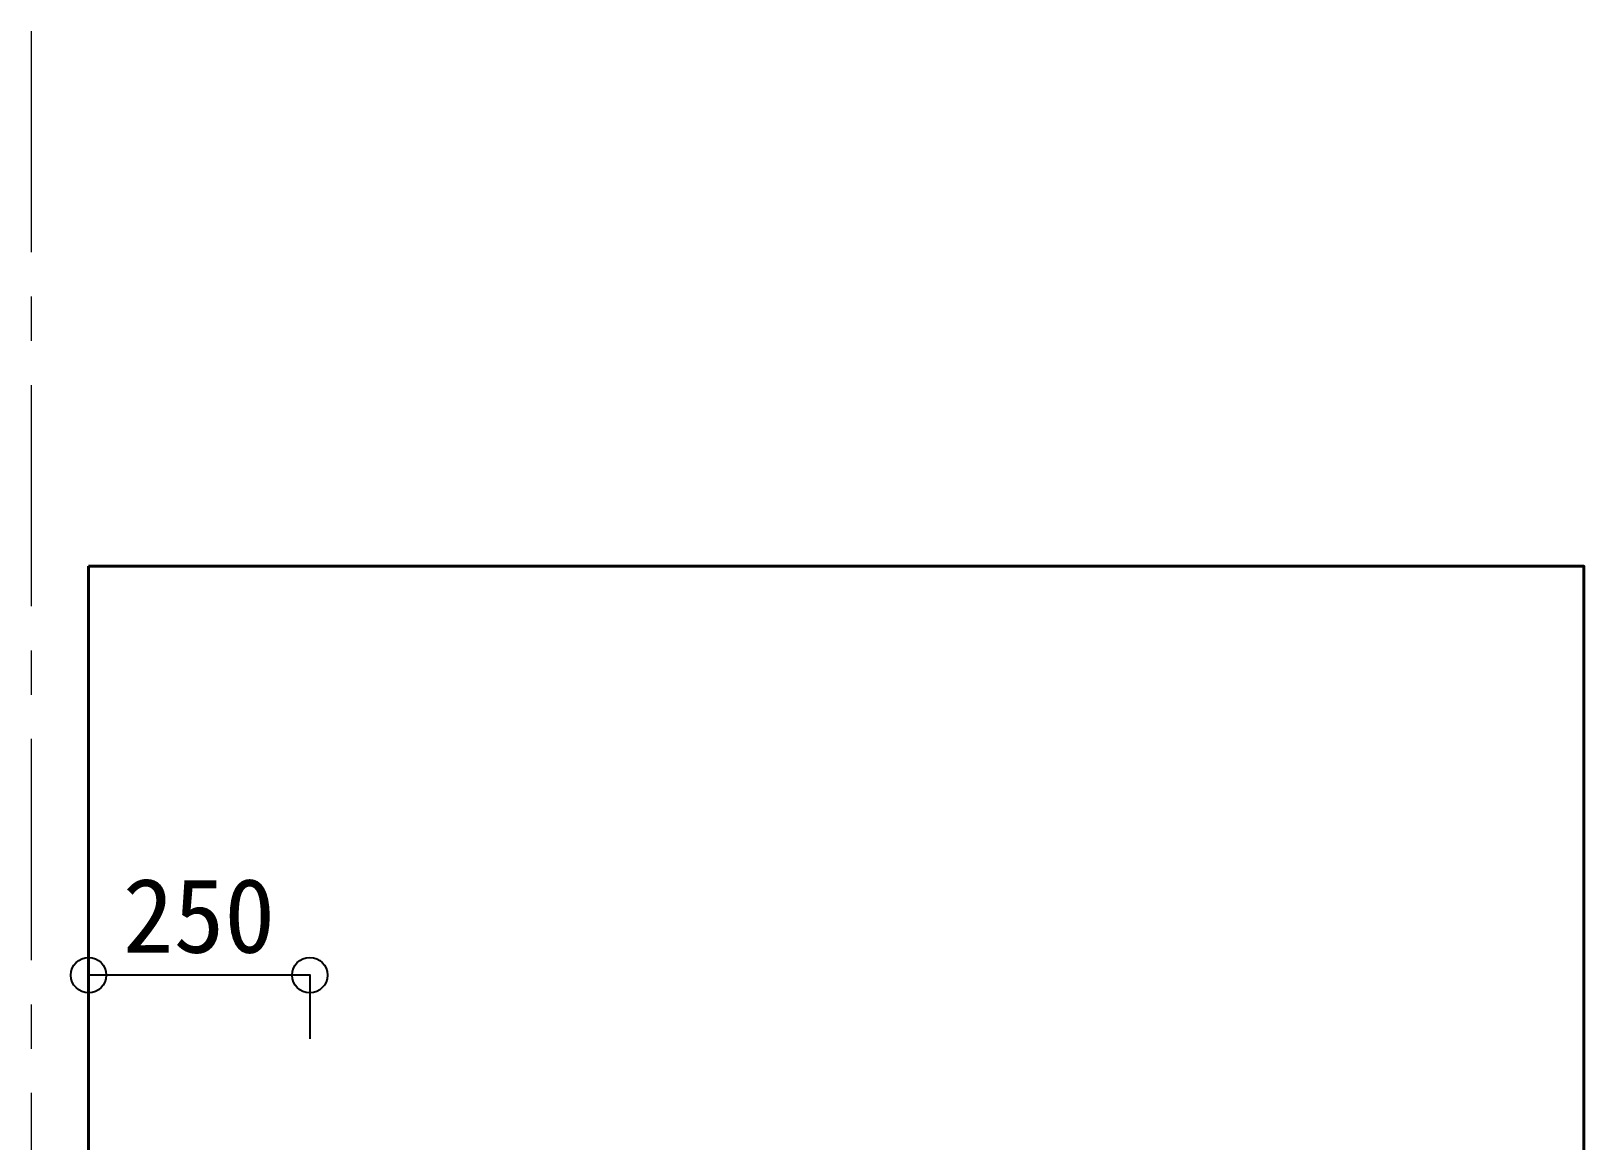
# Model space of a CAD drawing. Units: millimetres at full size. Extents: x -10070 to 9730, y -7239 to 6561.
# Drawn here: x 5103 to 6858, y -3646 to -2392 of the extents above; entities that cross this region are included whole.
import ezdxf
from ezdxf.enums import TextEntityAlignment as Align

# ---------------------------------------------------------------- set-up
doc = ezdxf.new("R2010")
doc.units = ezdxf.units.MM
doc.header["$LTSCALE"] = 50
doc.header["$PDMODE"] = 32
doc.header["$PDSIZE"] = 40
doc.linetypes.add('CHAIN1', pattern=[8, 5, -1, 1, -1])
for name, color, linetype, lineweight in [('A-F_Layer175', 7, 'Continuous', 25), ('B-1_通り芯・通り番号', 1, 'CHAIN1', 18), ('B-3_仕上線(黄)', 3, 'Continuous', 40), ('B-F_寸法・方位', 7, 'Continuous', 25)]:
    doc.layers.add(name, color=color, linetype=linetype, lineweight=lineweight)
doc.styles.add('ＭＳ ゴシック', font='')
doc.styles.get('ＭＳ ゴシック').set_extended_font_data('MS Gothic')

msp = doc.modelspace()

# ---------------------------------------------------------------- linework, layer by layer
at = {"layer": 'A-F_Layer175'}
msp.add_line((5418.1, -3458.85), (5168.1, -3458.85), dxfattribs=at)
at = {"layer": 'B-1_通り芯・通り番号'}
msp.add_line((5103.1, -2391.96), (5103.1, -6146.71), dxfattribs=at)
msp.add_line((5103.1, -2391.96), (5103.1, -6146.71), dxfattribs=at)
at = {"layer": 'B-3_仕上線(黄)'}
for p, q in [((5168.1, -2996.71), (6858.1, -2996.71)), ((6858.1, -2996.71), (6858.1, -5396.71))]:
    msp.add_line(p, q, dxfattribs=at)
for points in [[(5168.1, -2996.71), (6858.1, -2996.71), (6858.1, -5396.71)], [(5168.1, -2996.71), (5168.1, -5396.71), (6858.1, -5396.71)]]:
    msp.add_lwpolyline(points, dxfattribs=at)
at = {"layer": 'B-F_寸法・方位'}
for p, q in [((5168.1, -3458.85), (5168.1, -3530.99)), ((5418.1, -3458.85), (5418.1, -3530.99))]:
    msp.add_line(p, q, dxfattribs=at)
for p in [(5168.1, -3458.85), (5418.1, -3458.85)]:
    msp.add_point(p, dxfattribs=at)

# ---------------------------------------------------------------- texts
at = {"layer": 'B-F_寸法・方位', "style": 'ＭＳ ゴシック'}
msp.add_text('250', height=84.31, dxfattribs=at).set_placement((5206.85, -3458.85), align=Align.BOTTOM_LEFT)

doc.saveas('drawing.dxf')
